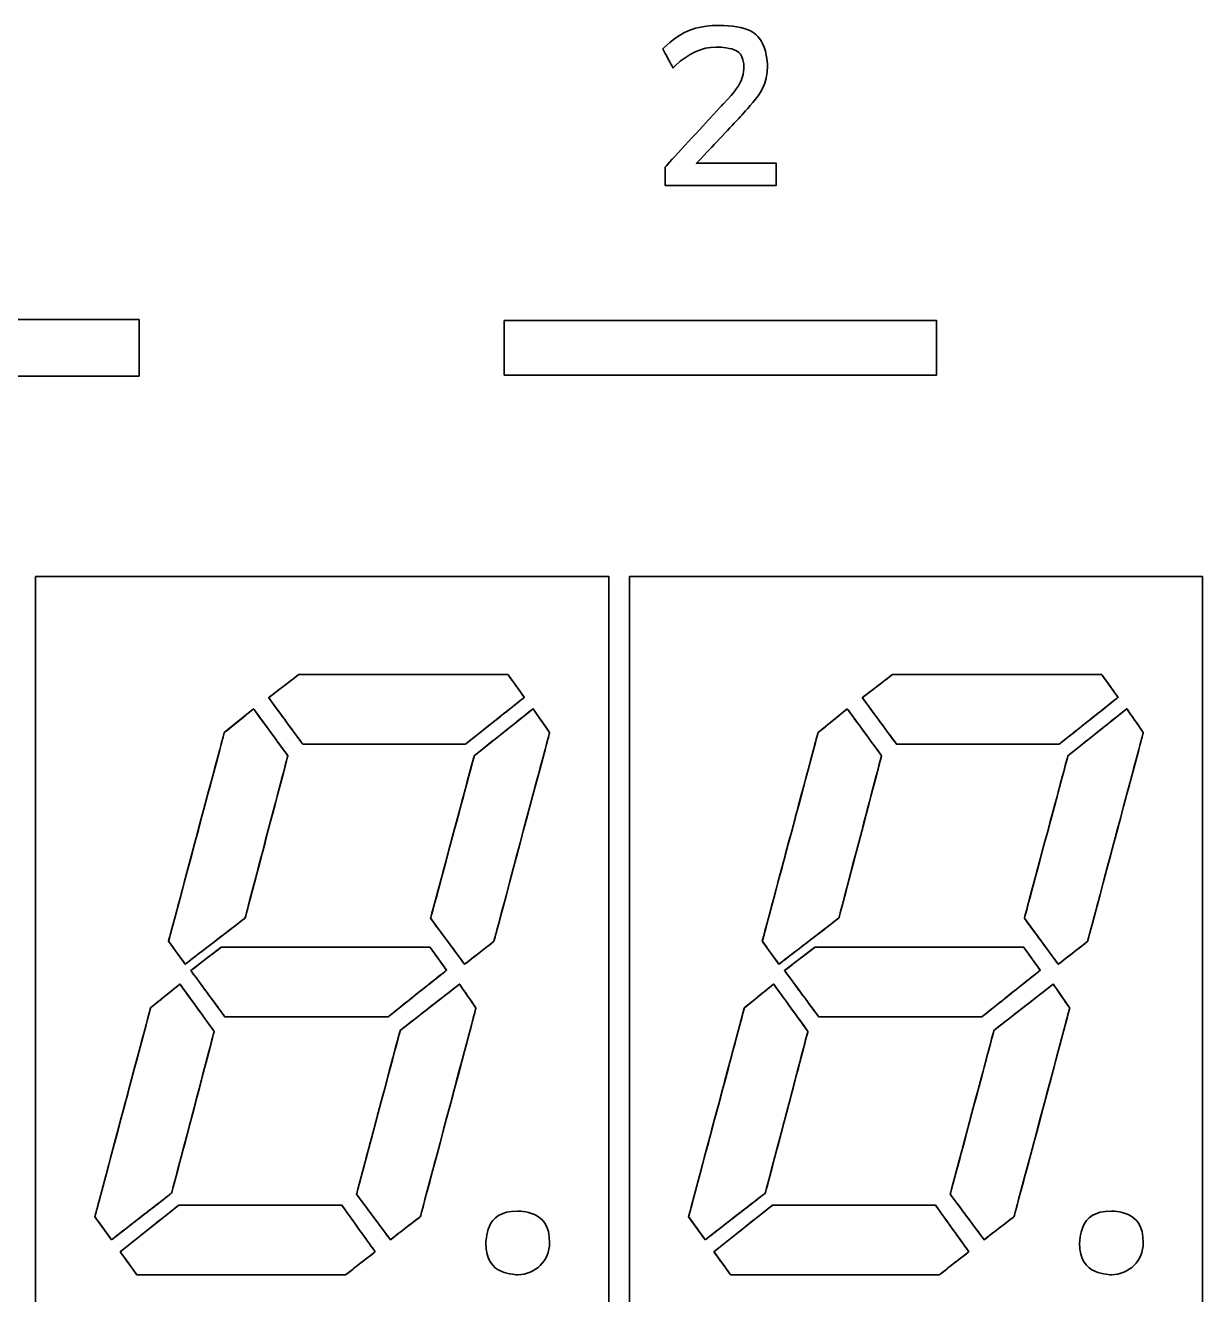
# Model space of a CAD drawing. Extents: x 6336 to 10269, y -393 to 3204.
# Drawn here: x 9100.55 to 9126.42, y 1971.56 to 1999.47 of the extents above; entities that cross this region are included whole.
import ezdxf

# ---------------------------------------------------------------- set-up
doc = ezdxf.new("R2010")
doc.units = 0
doc.header["$LTSCALE"] = 5
doc.layers.add('1', color=7, linetype='CONTINUOUS', true_color=0xffffff)

msp = doc.modelspace()

# ---------------------------------------------------------------- linework, layer by layer
at = {"layer": '1', "color": 7, "linetype": 'Continuous', "lineweight": 35}
for points, knots in [([(9114.839, 1998.586), (9115.1, 1998.839), (9115.43, 1998.99), (9115.721, 1998.99), (9115.721, 1998.99), (9116.113, 1998.99), (9116.339, 1998.819), (9116.339, 1998.522), (9116.339, 1998.522), (9116.339, 1998.323), (9116.162, 1998.017), (9115.888, 1997.744), (9115.888, 1997.744), (9115.888, 1997.744), (9114.607, 1996.35), (9114.607, 1996.35), (9114.607, 1996.35), (9114.607, 1996.35), (9114.607, 1995.949), (9114.607, 1995.949), (9114.607, 1995.949), (9114.607, 1995.949), (9117.051, 1995.949), (9117.051, 1995.949), (9117.051, 1995.949), (9117.051, 1995.949), (9117.051, 1996.435), (9117.051, 1996.435), (9117.051, 1996.435), (9117.051, 1996.435), (9115.297, 1996.435), (9115.297, 1996.435), (9115.297, 1996.435), (9115.297, 1996.435), (9116.242, 1997.437), (9116.242, 1997.437), (9116.242, 1997.437), (9116.522, 1997.736), (9116.857, 1998.176), (9116.857, 1998.576), (9116.857, 1998.576), (9116.857, 1999.117), (9116.43, 1999.466), (9115.768, 1999.466), (9115.768, 1999.466), (9115.361, 1999.466), (9114.931, 1999.29), (9114.588, 1998.982), (9114.588, 1998.982), (9114.588, 1998.982), (9114.554, 1998.951), (9114.554, 1998.951), (9114.554, 1998.951), (9114.554, 1998.951), (9114.782, 1998.533), (9114.782, 1998.533), (9114.782, 1998.533), (9114.782, 1998.533), (9114.839, 1998.586), (9114.839, 1998.586)], [0, 0, 0, 0, 0.0625, 0.0625, 0.0625, 0.09375, 0.125, 0.125, 0.125, 0.15625, 0.1875, 0.1875, 0.1875, 0.21875, 0.25, 0.25, 0.25, 0.28125, 0.3125, 0.3125, 0.3125, 0.34375, 0.375, 0.375, 0.375, 0.40625, 0.4375, 0.4375, 0.4375, 0.46875, 0.5, 0.5, 0.5, 0.53125, 0.5625, 0.5625, 0.5625, 0.59375, 0.625, 0.625, 0.625, 0.65625, 0.6875, 0.6875, 0.6875, 0.71875, 0.75, 0.75, 0.75, 0.78125, 0.8125, 0.8125, 0.8125, 0.84375, 0.875, 0.875, 0.875, 0.9375, 1, 1, 1, 1]), ([(9093.545, 1991.755), (9093.545, 1991.755), (9103.045, 1991.755), (9103.045, 1991.755), (9103.045, 1991.755), (9103.045, 1991.755), (9103.045, 1992.999), (9103.045, 1992.999), (9103.045, 1992.999), (9103.045, 1992.999), (9093.545, 1992.999), (9093.545, 1992.999), (9093.545, 1992.999), (9093.545, 1992.999), (9093.545, 1991.755), (9093.545, 1991.755)], [0, 0, 0, 0, 0.2, 0.2, 0.2, 0.3, 0.4, 0.4, 0.4, 0.5, 0.6, 0.6, 0.6, 0.8, 1, 1, 1, 1]), ([(9093.545, 1991.755), (9093.545, 1991.755), (9103.045, 1991.755), (9103.045, 1991.755), (9103.045, 1991.755), (9103.045, 1991.755), (9103.045, 1992.999), (9103.045, 1992.999), (9103.045, 1992.999), (9103.045, 1992.999), (9093.545, 1992.999), (9093.545, 1992.999), (9093.545, 1992.999), (9093.545, 1992.999), (9093.545, 1991.755), (9093.545, 1991.755)], [0, 0, 0, 0, 0.2, 0.2, 0.2, 0.3, 0.4, 0.4, 0.4, 0.5, 0.6, 0.6, 0.6, 0.8, 1, 1, 1, 1]), ([(9111.072, 1991.777), (9111.072, 1991.777), (9120.573, 1991.777), (9120.573, 1991.777), (9120.573, 1991.777), (9120.573, 1991.777), (9120.573, 1992.977), (9120.573, 1992.977), (9120.573, 1992.977), (9120.573, 1992.977), (9111.072, 1992.977), (9111.072, 1992.977), (9111.072, 1992.977), (9111.072, 1992.977), (9111.072, 1991.777), (9111.072, 1991.777)], [0, 0, 0, 0, 0.2, 0.2, 0.2, 0.3, 0.4, 0.4, 0.4, 0.5, 0.6, 0.6, 0.6, 0.8, 1, 1, 1, 1]), ([(9111.072, 1991.777), (9111.072, 1991.777), (9120.573, 1991.777), (9120.573, 1991.777), (9120.573, 1991.777), (9120.573, 1991.777), (9120.573, 1992.977), (9120.573, 1992.977), (9120.573, 1992.977), (9120.573, 1992.977), (9111.072, 1992.977), (9111.072, 1992.977), (9111.072, 1992.977), (9111.072, 1992.977), (9111.072, 1991.777), (9111.072, 1991.777)], [0, 0, 0, 0, 0.2, 0.2, 0.2, 0.3, 0.4, 0.4, 0.4, 0.5, 0.6, 0.6, 0.6, 0.8, 1, 1, 1, 1]), ([(9113.371, 1969.847), (9113.371, 1969.847), (9100.771, 1969.847), (9100.771, 1969.847), (9100.771, 1969.847), (9100.771, 1969.847), (9100.771, 1987.346), (9100.771, 1987.346), (9100.771, 1987.346), (9100.771, 1987.346), (9113.371, 1987.346), (9113.371, 1987.346), (9113.371, 1987.346), (9113.371, 1987.346), (9113.371, 1969.847), (9113.371, 1969.847)], [0, 0, 0, 0, 0.2, 0.2, 0.2, 0.3, 0.4, 0.4, 0.4, 0.5, 0.6, 0.6, 0.6, 0.8, 1, 1, 1, 1]), ([(9113.371, 1969.847), (9113.371, 1969.847), (9100.771, 1969.847), (9100.771, 1969.847), (9100.771, 1969.847), (9100.771, 1969.847), (9100.771, 1987.346), (9100.771, 1987.346), (9100.771, 1987.346), (9100.771, 1987.346), (9113.371, 1987.346), (9113.371, 1987.346), (9113.371, 1987.346), (9113.371, 1987.346), (9113.371, 1969.847), (9113.371, 1969.847)], [0, 0, 0, 0, 0.2, 0.2, 0.2, 0.3, 0.4, 0.4, 0.4, 0.5, 0.6, 0.6, 0.6, 0.8, 1, 1, 1, 1]), ([(9126.421, 1969.847), (9126.421, 1969.847), (9113.821, 1969.847), (9113.821, 1969.847), (9113.821, 1969.847), (9113.821, 1969.847), (9113.821, 1987.346), (9113.821, 1987.346), (9113.821, 1987.346), (9113.821, 1987.346), (9126.421, 1987.346), (9126.421, 1987.346), (9126.421, 1987.346), (9126.421, 1987.346), (9126.421, 1969.847), (9126.421, 1969.847)], [0, 0, 0, 0, 0.2, 0.2, 0.2, 0.3, 0.4, 0.4, 0.4, 0.5, 0.6, 0.6, 0.6, 0.8, 1, 1, 1, 1]), ([(9126.421, 1969.847), (9126.421, 1969.847), (9113.821, 1969.847), (9113.821, 1969.847), (9113.821, 1969.847), (9113.821, 1969.847), (9113.821, 1987.346), (9113.821, 1987.346), (9113.821, 1987.346), (9113.821, 1987.346), (9126.421, 1987.346), (9126.421, 1987.346), (9126.421, 1987.346), (9126.421, 1987.346), (9126.421, 1969.847), (9126.421, 1969.847)], [0, 0, 0, 0, 0.2, 0.2, 0.2, 0.3, 0.4, 0.4, 0.4, 0.5, 0.6, 0.6, 0.6, 0.8, 1, 1, 1, 1]), ([(9106.557, 1985.196), (9106.557, 1985.196), (9105.892, 1984.684), (9105.892, 1984.684), (9105.892, 1984.684), (9105.892, 1984.684), (9106.641, 1983.664), (9106.641, 1983.664), (9106.641, 1983.664), (9106.641, 1983.664), (9110.222, 1983.664), (9110.222, 1983.664), (9110.222, 1983.664), (9110.222, 1983.664), (9111.513, 1984.692), (9111.513, 1984.692), (9111.513, 1984.692), (9111.513, 1984.692), (9111.151, 1985.196), (9111.151, 1985.196), (9111.151, 1985.196), (9111.151, 1985.196), (9106.557, 1985.196), (9106.557, 1985.196)], [0, 0, 0, 0, 0.142857, 0.142857, 0.142857, 0.214286, 0.285714, 0.285714, 0.285714, 0.357143, 0.428571, 0.428571, 0.428571, 0.5, 0.571429, 0.571429, 0.571429, 0.642857, 0.714286, 0.714286, 0.714286, 0.857143, 1, 1, 1, 1]), ([(9106.557, 1985.196), (9106.557, 1985.196), (9105.892, 1984.684), (9105.892, 1984.684), (9105.892, 1984.684), (9105.892, 1984.684), (9106.641, 1983.664), (9106.641, 1983.664), (9106.641, 1983.664), (9106.641, 1983.664), (9110.222, 1983.664), (9110.222, 1983.664), (9110.222, 1983.664), (9110.222, 1983.664), (9111.513, 1984.692), (9111.513, 1984.692), (9111.513, 1984.692), (9111.513, 1984.692), (9111.151, 1985.196), (9111.151, 1985.196), (9111.151, 1985.196), (9111.151, 1985.196), (9106.557, 1985.196), (9106.557, 1985.196)], [0, 0, 0, 0, 0.142857, 0.142857, 0.142857, 0.214286, 0.285714, 0.285714, 0.285714, 0.357143, 0.428571, 0.428571, 0.428571, 0.5, 0.571429, 0.571429, 0.571429, 0.642857, 0.714286, 0.714286, 0.714286, 0.857143, 1, 1, 1, 1]), ([(9110.222, 1983.664), (9110.222, 1983.664), (9106.641, 1983.664), (9106.641, 1983.664), (9106.641, 1983.664), (9106.641, 1983.664), (9105.892, 1984.684), (9105.892, 1984.684), (9105.892, 1984.684), (9105.892, 1984.684), (9106.557, 1985.196), (9106.557, 1985.196), (9106.557, 1985.196), (9106.557, 1985.196), (9111.151, 1985.196), (9111.151, 1985.196), (9111.151, 1985.196), (9111.151, 1985.196), (9111.513, 1984.692), (9111.513, 1984.692), (9111.513, 1984.692), (9111.513, 1984.692), (9110.222, 1983.664), (9110.222, 1983.664)], [0, 0, 0, 0, 0.142857, 0.142857, 0.142857, 0.214286, 0.285714, 0.285714, 0.285714, 0.357143, 0.428571, 0.428571, 0.428571, 0.5, 0.571429, 0.571429, 0.571429, 0.642857, 0.714286, 0.714286, 0.714286, 0.857143, 1, 1, 1, 1]), ([(9110.222, 1983.664), (9110.222, 1983.664), (9106.641, 1983.664), (9106.641, 1983.664), (9106.641, 1983.664), (9106.641, 1983.664), (9105.892, 1984.684), (9105.892, 1984.684), (9105.892, 1984.684), (9105.892, 1984.684), (9106.557, 1985.196), (9106.557, 1985.196), (9106.557, 1985.196), (9106.557, 1985.196), (9111.151, 1985.196), (9111.151, 1985.196), (9111.151, 1985.196), (9111.151, 1985.196), (9111.513, 1984.692), (9111.513, 1984.692), (9111.513, 1984.692), (9111.513, 1984.692), (9110.222, 1983.664), (9110.222, 1983.664)], [0, 0, 0, 0, 0.142857, 0.142857, 0.142857, 0.214286, 0.285714, 0.285714, 0.285714, 0.357143, 0.428571, 0.428571, 0.428571, 0.5, 0.571429, 0.571429, 0.571429, 0.642857, 0.714286, 0.714286, 0.714286, 0.857143, 1, 1, 1, 1]), ([(9119.607, 1985.196), (9119.607, 1985.196), (9118.942, 1984.684), (9118.942, 1984.684), (9118.942, 1984.684), (9118.942, 1984.684), (9119.692, 1983.664), (9119.692, 1983.664), (9119.692, 1983.664), (9119.692, 1983.664), (9123.272, 1983.664), (9123.272, 1983.664), (9123.272, 1983.664), (9123.272, 1983.664), (9124.563, 1984.692), (9124.563, 1984.692), (9124.563, 1984.692), (9124.563, 1984.692), (9124.201, 1985.196), (9124.201, 1985.196), (9124.201, 1985.196), (9124.201, 1985.196), (9119.607, 1985.196), (9119.607, 1985.196)], [0, 0, 0, 0, 0.142857, 0.142857, 0.142857, 0.214286, 0.285714, 0.285714, 0.285714, 0.357143, 0.428571, 0.428571, 0.428571, 0.5, 0.571429, 0.571429, 0.571429, 0.642857, 0.714286, 0.714286, 0.714286, 0.857143, 1, 1, 1, 1]), ([(9119.607, 1985.196), (9119.607, 1985.196), (9118.942, 1984.684), (9118.942, 1984.684), (9118.942, 1984.684), (9118.942, 1984.684), (9119.692, 1983.664), (9119.692, 1983.664), (9119.692, 1983.664), (9119.692, 1983.664), (9123.272, 1983.664), (9123.272, 1983.664), (9123.272, 1983.664), (9123.272, 1983.664), (9124.563, 1984.692), (9124.563, 1984.692), (9124.563, 1984.692), (9124.563, 1984.692), (9124.201, 1985.196), (9124.201, 1985.196), (9124.201, 1985.196), (9124.201, 1985.196), (9119.607, 1985.196), (9119.607, 1985.196)], [0, 0, 0, 0, 0.142857, 0.142857, 0.142857, 0.214286, 0.285714, 0.285714, 0.285714, 0.357143, 0.428571, 0.428571, 0.428571, 0.5, 0.571429, 0.571429, 0.571429, 0.642857, 0.714286, 0.714286, 0.714286, 0.857143, 1, 1, 1, 1]), ([(9123.272, 1983.664), (9123.272, 1983.664), (9119.692, 1983.664), (9119.692, 1983.664), (9119.692, 1983.664), (9119.692, 1983.664), (9118.942, 1984.684), (9118.942, 1984.684), (9118.942, 1984.684), (9118.942, 1984.684), (9119.607, 1985.196), (9119.607, 1985.196), (9119.607, 1985.196), (9119.607, 1985.196), (9124.201, 1985.196), (9124.201, 1985.196), (9124.201, 1985.196), (9124.201, 1985.196), (9124.563, 1984.692), (9124.563, 1984.692), (9124.563, 1984.692), (9124.563, 1984.692), (9123.272, 1983.664), (9123.272, 1983.664)], [0, 0, 0, 0, 0.142857, 0.142857, 0.142857, 0.214286, 0.285714, 0.285714, 0.285714, 0.357143, 0.428571, 0.428571, 0.428571, 0.5, 0.571429, 0.571429, 0.571429, 0.642857, 0.714286, 0.714286, 0.714286, 0.857143, 1, 1, 1, 1]), ([(9123.272, 1983.664), (9123.272, 1983.664), (9119.692, 1983.664), (9119.692, 1983.664), (9119.692, 1983.664), (9119.692, 1983.664), (9118.942, 1984.684), (9118.942, 1984.684), (9118.942, 1984.684), (9118.942, 1984.684), (9119.607, 1985.196), (9119.607, 1985.196), (9119.607, 1985.196), (9119.607, 1985.196), (9124.201, 1985.196), (9124.201, 1985.196), (9124.201, 1985.196), (9124.201, 1985.196), (9124.563, 1984.692), (9124.563, 1984.692), (9124.563, 1984.692), (9124.563, 1984.692), (9123.272, 1983.664), (9123.272, 1983.664)], [0, 0, 0, 0, 0.142857, 0.142857, 0.142857, 0.214286, 0.285714, 0.285714, 0.285714, 0.357143, 0.428571, 0.428571, 0.428571, 0.5, 0.571429, 0.571429, 0.571429, 0.642857, 0.714286, 0.714286, 0.714286, 0.857143, 1, 1, 1, 1]), ([(9105.562, 1984.439), (9105.562, 1984.439), (9104.918, 1983.916), (9104.918, 1983.916), (9104.918, 1983.916), (9104.918, 1983.916), (9103.693, 1979.33), (9103.693, 1979.33), (9103.693, 1979.33), (9103.693, 1979.33), (9104.059, 1978.825), (9104.059, 1978.825), (9104.059, 1978.825), (9104.059, 1978.825), (9105.376, 1979.839), (9105.376, 1979.839), (9105.376, 1979.839), (9105.376, 1979.839), (9106.315, 1983.408), (9106.315, 1983.408), (9106.315, 1983.408), (9106.315, 1983.408), (9105.562, 1984.439), (9105.562, 1984.439)], [0, 0, 0, 0, 0.142857, 0.142857, 0.142857, 0.214286, 0.285714, 0.285714, 0.285714, 0.357143, 0.428571, 0.428571, 0.428571, 0.5, 0.571429, 0.571429, 0.571429, 0.642857, 0.714286, 0.714286, 0.714286, 0.857143, 1, 1, 1, 1]), ([(9105.562, 1984.439), (9105.562, 1984.439), (9104.918, 1983.916), (9104.918, 1983.916), (9104.918, 1983.916), (9104.918, 1983.916), (9103.693, 1979.33), (9103.693, 1979.33), (9103.693, 1979.33), (9103.693, 1979.33), (9104.059, 1978.825), (9104.059, 1978.825), (9104.059, 1978.825), (9104.059, 1978.825), (9105.376, 1979.839), (9105.376, 1979.839), (9105.376, 1979.839), (9105.376, 1979.839), (9106.315, 1983.408), (9106.315, 1983.408), (9106.315, 1983.408), (9106.315, 1983.408), (9105.562, 1984.439), (9105.562, 1984.439)], [0, 0, 0, 0, 0.142857, 0.142857, 0.142857, 0.214286, 0.285714, 0.285714, 0.285714, 0.357143, 0.428571, 0.428571, 0.428571, 0.5, 0.571429, 0.571429, 0.571429, 0.642857, 0.714286, 0.714286, 0.714286, 0.857143, 1, 1, 1, 1]), ([(9104.059, 1978.825), (9104.059, 1978.825), (9103.693, 1979.33), (9103.693, 1979.33), (9103.693, 1979.33), (9103.693, 1979.33), (9104.918, 1983.916), (9104.918, 1983.916), (9104.918, 1983.916), (9104.918, 1983.916), (9105.562, 1984.439), (9105.562, 1984.439), (9105.562, 1984.439), (9105.562, 1984.439), (9106.315, 1983.408), (9106.315, 1983.408), (9106.315, 1983.408), (9106.315, 1983.408), (9105.376, 1979.839), (9105.376, 1979.839), (9105.376, 1979.839), (9105.376, 1979.839), (9104.059, 1978.825), (9104.059, 1978.825)], [0, 0, 0, 0, 0.142857, 0.142857, 0.142857, 0.214286, 0.285714, 0.285714, 0.285714, 0.357143, 0.428571, 0.428571, 0.428571, 0.5, 0.571429, 0.571429, 0.571429, 0.642857, 0.714286, 0.714286, 0.714286, 0.857143, 1, 1, 1, 1]), ([(9104.059, 1978.825), (9104.059, 1978.825), (9103.693, 1979.33), (9103.693, 1979.33), (9103.693, 1979.33), (9103.693, 1979.33), (9104.918, 1983.916), (9104.918, 1983.916), (9104.918, 1983.916), (9104.918, 1983.916), (9105.562, 1984.439), (9105.562, 1984.439), (9105.562, 1984.439), (9105.562, 1984.439), (9106.315, 1983.408), (9106.315, 1983.408), (9106.315, 1983.408), (9106.315, 1983.408), (9105.376, 1979.839), (9105.376, 1979.839), (9105.376, 1979.839), (9105.376, 1979.839), (9104.059, 1978.825), (9104.059, 1978.825)], [0, 0, 0, 0, 0.142857, 0.142857, 0.142857, 0.214286, 0.285714, 0.285714, 0.285714, 0.357143, 0.428571, 0.428571, 0.428571, 0.5, 0.571429, 0.571429, 0.571429, 0.642857, 0.714286, 0.714286, 0.714286, 0.857143, 1, 1, 1, 1]), ([(9111.706, 1984.441), (9111.706, 1984.441), (9110.412, 1983.409), (9110.412, 1983.409), (9110.412, 1983.409), (9110.412, 1983.409), (9109.453, 1979.833), (9109.453, 1979.833), (9109.453, 1979.833), (9109.453, 1979.833), (9110.2, 1978.823), (9110.2, 1978.823), (9110.2, 1978.823), (9110.2, 1978.823), (9110.843, 1979.324), (9110.843, 1979.324), (9110.843, 1979.324), (9110.843, 1979.324), (9112.068, 1983.917), (9112.068, 1983.917), (9112.068, 1983.917), (9112.068, 1983.917), (9111.706, 1984.441), (9111.706, 1984.441)], [0, 0, 0, 0, 0.142857, 0.142857, 0.142857, 0.214286, 0.285714, 0.285714, 0.285714, 0.357143, 0.428571, 0.428571, 0.428571, 0.5, 0.571429, 0.571429, 0.571429, 0.642857, 0.714286, 0.714286, 0.714286, 0.857143, 1, 1, 1, 1]), ([(9111.706, 1984.441), (9111.706, 1984.441), (9110.412, 1983.409), (9110.412, 1983.409), (9110.412, 1983.409), (9110.412, 1983.409), (9109.453, 1979.833), (9109.453, 1979.833), (9109.453, 1979.833), (9109.453, 1979.833), (9110.2, 1978.823), (9110.2, 1978.823), (9110.2, 1978.823), (9110.2, 1978.823), (9110.843, 1979.324), (9110.843, 1979.324), (9110.843, 1979.324), (9110.843, 1979.324), (9112.068, 1983.917), (9112.068, 1983.917), (9112.068, 1983.917), (9112.068, 1983.917), (9111.706, 1984.441), (9111.706, 1984.441)], [0, 0, 0, 0, 0.142857, 0.142857, 0.142857, 0.214286, 0.285714, 0.285714, 0.285714, 0.357143, 0.428571, 0.428571, 0.428571, 0.5, 0.571429, 0.571429, 0.571429, 0.642857, 0.714286, 0.714286, 0.714286, 0.857143, 1, 1, 1, 1]), ([(9110.2, 1978.823), (9110.2, 1978.823), (9109.453, 1979.833), (9109.453, 1979.833), (9109.453, 1979.833), (9109.453, 1979.833), (9110.412, 1983.409), (9110.412, 1983.409), (9110.412, 1983.409), (9110.412, 1983.409), (9111.706, 1984.441), (9111.706, 1984.441), (9111.706, 1984.441), (9111.706, 1984.441), (9112.068, 1983.917), (9112.068, 1983.917), (9112.068, 1983.917), (9112.068, 1983.917), (9110.843, 1979.324), (9110.843, 1979.324), (9110.843, 1979.324), (9110.843, 1979.324), (9110.2, 1978.823), (9110.2, 1978.823)], [0, 0, 0, 0, 0.142857, 0.142857, 0.142857, 0.214286, 0.285714, 0.285714, 0.285714, 0.357143, 0.428571, 0.428571, 0.428571, 0.5, 0.571429, 0.571429, 0.571429, 0.642857, 0.714286, 0.714286, 0.714286, 0.857143, 1, 1, 1, 1]), ([(9110.2, 1978.823), (9110.2, 1978.823), (9109.453, 1979.833), (9109.453, 1979.833), (9109.453, 1979.833), (9109.453, 1979.833), (9110.412, 1983.409), (9110.412, 1983.409), (9110.412, 1983.409), (9110.412, 1983.409), (9111.706, 1984.441), (9111.706, 1984.441), (9111.706, 1984.441), (9111.706, 1984.441), (9112.068, 1983.917), (9112.068, 1983.917), (9112.068, 1983.917), (9112.068, 1983.917), (9110.843, 1979.324), (9110.843, 1979.324), (9110.843, 1979.324), (9110.843, 1979.324), (9110.2, 1978.823), (9110.2, 1978.823)], [0, 0, 0, 0, 0.142857, 0.142857, 0.142857, 0.214286, 0.285714, 0.285714, 0.285714, 0.357143, 0.428571, 0.428571, 0.428571, 0.5, 0.571429, 0.571429, 0.571429, 0.642857, 0.714286, 0.714286, 0.714286, 0.857143, 1, 1, 1, 1]), ([(9118.612, 1984.439), (9118.612, 1984.439), (9117.968, 1983.916), (9117.968, 1983.916), (9117.968, 1983.916), (9117.968, 1983.916), (9116.743, 1979.33), (9116.743, 1979.33), (9116.743, 1979.33), (9116.743, 1979.33), (9117.109, 1978.825), (9117.109, 1978.825), (9117.109, 1978.825), (9117.109, 1978.825), (9118.426, 1979.839), (9118.426, 1979.839), (9118.426, 1979.839), (9118.426, 1979.839), (9119.365, 1983.408), (9119.365, 1983.408), (9119.365, 1983.408), (9119.365, 1983.408), (9118.612, 1984.439), (9118.612, 1984.439)], [0, 0, 0, 0, 0.142857, 0.142857, 0.142857, 0.214286, 0.285714, 0.285714, 0.285714, 0.357143, 0.428571, 0.428571, 0.428571, 0.5, 0.571429, 0.571429, 0.571429, 0.642857, 0.714286, 0.714286, 0.714286, 0.857143, 1, 1, 1, 1]), ([(9118.612, 1984.439), (9118.612, 1984.439), (9117.968, 1983.916), (9117.968, 1983.916), (9117.968, 1983.916), (9117.968, 1983.916), (9116.743, 1979.33), (9116.743, 1979.33), (9116.743, 1979.33), (9116.743, 1979.33), (9117.109, 1978.825), (9117.109, 1978.825), (9117.109, 1978.825), (9117.109, 1978.825), (9118.426, 1979.839), (9118.426, 1979.839), (9118.426, 1979.839), (9118.426, 1979.839), (9119.365, 1983.408), (9119.365, 1983.408), (9119.365, 1983.408), (9119.365, 1983.408), (9118.612, 1984.439), (9118.612, 1984.439)], [0, 0, 0, 0, 0.142857, 0.142857, 0.142857, 0.214286, 0.285714, 0.285714, 0.285714, 0.357143, 0.428571, 0.428571, 0.428571, 0.5, 0.571429, 0.571429, 0.571429, 0.642857, 0.714286, 0.714286, 0.714286, 0.857143, 1, 1, 1, 1]), ([(9117.109, 1978.825), (9117.109, 1978.825), (9116.743, 1979.33), (9116.743, 1979.33), (9116.743, 1979.33), (9116.743, 1979.33), (9117.968, 1983.916), (9117.968, 1983.916), (9117.968, 1983.916), (9117.968, 1983.916), (9118.612, 1984.439), (9118.612, 1984.439), (9118.612, 1984.439), (9118.612, 1984.439), (9119.365, 1983.408), (9119.365, 1983.408), (9119.365, 1983.408), (9119.365, 1983.408), (9118.426, 1979.839), (9118.426, 1979.839), (9118.426, 1979.839), (9118.426, 1979.839), (9117.109, 1978.825), (9117.109, 1978.825)], [0, 0, 0, 0, 0.142857, 0.142857, 0.142857, 0.214286, 0.285714, 0.285714, 0.285714, 0.357143, 0.428571, 0.428571, 0.428571, 0.5, 0.571429, 0.571429, 0.571429, 0.642857, 0.714286, 0.714286, 0.714286, 0.857143, 1, 1, 1, 1]), ([(9117.109, 1978.825), (9117.109, 1978.825), (9116.743, 1979.33), (9116.743, 1979.33), (9116.743, 1979.33), (9116.743, 1979.33), (9117.968, 1983.916), (9117.968, 1983.916), (9117.968, 1983.916), (9117.968, 1983.916), (9118.612, 1984.439), (9118.612, 1984.439), (9118.612, 1984.439), (9118.612, 1984.439), (9119.365, 1983.408), (9119.365, 1983.408), (9119.365, 1983.408), (9119.365, 1983.408), (9118.426, 1979.839), (9118.426, 1979.839), (9118.426, 1979.839), (9118.426, 1979.839), (9117.109, 1978.825), (9117.109, 1978.825)], [0, 0, 0, 0, 0.142857, 0.142857, 0.142857, 0.214286, 0.285714, 0.285714, 0.285714, 0.357143, 0.428571, 0.428571, 0.428571, 0.5, 0.571429, 0.571429, 0.571429, 0.642857, 0.714286, 0.714286, 0.714286, 0.857143, 1, 1, 1, 1]), ([(9124.756, 1984.441), (9124.756, 1984.441), (9123.462, 1983.409), (9123.462, 1983.409), (9123.462, 1983.409), (9123.462, 1983.409), (9122.503, 1979.833), (9122.503, 1979.833), (9122.503, 1979.833), (9122.503, 1979.833), (9123.249, 1978.823), (9123.249, 1978.823), (9123.249, 1978.823), (9123.249, 1978.823), (9123.893, 1979.324), (9123.893, 1979.324), (9123.893, 1979.324), (9123.893, 1979.324), (9125.118, 1983.917), (9125.118, 1983.917), (9125.118, 1983.917), (9125.118, 1983.917), (9124.756, 1984.441), (9124.756, 1984.441)], [0, 0, 0, 0, 0.142857, 0.142857, 0.142857, 0.214286, 0.285714, 0.285714, 0.285714, 0.357143, 0.428571, 0.428571, 0.428571, 0.5, 0.571429, 0.571429, 0.571429, 0.642857, 0.714286, 0.714286, 0.714286, 0.857143, 1, 1, 1, 1]), ([(9124.756, 1984.441), (9124.756, 1984.441), (9123.462, 1983.409), (9123.462, 1983.409), (9123.462, 1983.409), (9123.462, 1983.409), (9122.503, 1979.833), (9122.503, 1979.833), (9122.503, 1979.833), (9122.503, 1979.833), (9123.249, 1978.823), (9123.249, 1978.823), (9123.249, 1978.823), (9123.249, 1978.823), (9123.893, 1979.324), (9123.893, 1979.324), (9123.893, 1979.324), (9123.893, 1979.324), (9125.118, 1983.917), (9125.118, 1983.917), (9125.118, 1983.917), (9125.118, 1983.917), (9124.756, 1984.441), (9124.756, 1984.441)], [0, 0, 0, 0, 0.142857, 0.142857, 0.142857, 0.214286, 0.285714, 0.285714, 0.285714, 0.357143, 0.428571, 0.428571, 0.428571, 0.5, 0.571429, 0.571429, 0.571429, 0.642857, 0.714286, 0.714286, 0.714286, 0.857143, 1, 1, 1, 1]), ([(9123.249, 1978.823), (9123.249, 1978.823), (9122.503, 1979.833), (9122.503, 1979.833), (9122.503, 1979.833), (9122.503, 1979.833), (9123.462, 1983.409), (9123.462, 1983.409), (9123.462, 1983.409), (9123.462, 1983.409), (9124.756, 1984.441), (9124.756, 1984.441), (9124.756, 1984.441), (9124.756, 1984.441), (9125.118, 1983.917), (9125.118, 1983.917), (9125.118, 1983.917), (9125.118, 1983.917), (9123.893, 1979.324), (9123.893, 1979.324), (9123.893, 1979.324), (9123.893, 1979.324), (9123.249, 1978.823), (9123.249, 1978.823)], [0, 0, 0, 0, 0.142857, 0.142857, 0.142857, 0.214286, 0.285714, 0.285714, 0.285714, 0.357143, 0.428571, 0.428571, 0.428571, 0.5, 0.571429, 0.571429, 0.571429, 0.642857, 0.714286, 0.714286, 0.714286, 0.857143, 1, 1, 1, 1]), ([(9123.249, 1978.823), (9123.249, 1978.823), (9122.503, 1979.833), (9122.503, 1979.833), (9122.503, 1979.833), (9122.503, 1979.833), (9123.462, 1983.409), (9123.462, 1983.409), (9123.462, 1983.409), (9123.462, 1983.409), (9124.756, 1984.441), (9124.756, 1984.441), (9124.756, 1984.441), (9124.756, 1984.441), (9125.118, 1983.917), (9125.118, 1983.917), (9125.118, 1983.917), (9125.118, 1983.917), (9123.893, 1979.324), (9123.893, 1979.324), (9123.893, 1979.324), (9123.893, 1979.324), (9123.249, 1978.823), (9123.249, 1978.823)], [0, 0, 0, 0, 0.142857, 0.142857, 0.142857, 0.214286, 0.285714, 0.285714, 0.285714, 0.357143, 0.428571, 0.428571, 0.428571, 0.5, 0.571429, 0.571429, 0.571429, 0.642857, 0.714286, 0.714286, 0.714286, 0.857143, 1, 1, 1, 1]), ([(9104.851, 1979.197), (9104.851, 1979.197), (9104.182, 1978.685), (9104.182, 1978.685), (9104.182, 1978.685), (9104.182, 1978.685), (9104.935, 1977.664), (9104.935, 1977.664), (9104.935, 1977.664), (9104.935, 1977.664), (9108.516, 1977.664), (9108.516, 1977.664), (9108.516, 1977.664), (9108.516, 1977.664), (9109.803, 1978.692), (9109.803, 1978.692), (9109.803, 1978.692), (9109.803, 1978.692), (9109.441, 1979.197), (9109.441, 1979.197), (9109.441, 1979.197), (9109.441, 1979.197), (9104.851, 1979.197), (9104.851, 1979.197)], [0, 0, 0, 0, 0.142857, 0.142857, 0.142857, 0.214286, 0.285714, 0.285714, 0.285714, 0.357143, 0.428571, 0.428571, 0.428571, 0.5, 0.571429, 0.571429, 0.571429, 0.642857, 0.714286, 0.714286, 0.714286, 0.857143, 1, 1, 1, 1]), ([(9104.851, 1979.197), (9104.851, 1979.197), (9104.182, 1978.685), (9104.182, 1978.685), (9104.182, 1978.685), (9104.182, 1978.685), (9104.935, 1977.664), (9104.935, 1977.664), (9104.935, 1977.664), (9104.935, 1977.664), (9108.516, 1977.664), (9108.516, 1977.664), (9108.516, 1977.664), (9108.516, 1977.664), (9109.803, 1978.692), (9109.803, 1978.692), (9109.803, 1978.692), (9109.803, 1978.692), (9109.441, 1979.197), (9109.441, 1979.197), (9109.441, 1979.197), (9109.441, 1979.197), (9104.851, 1979.197), (9104.851, 1979.197)], [0, 0, 0, 0, 0.142857, 0.142857, 0.142857, 0.214286, 0.285714, 0.285714, 0.285714, 0.357143, 0.428571, 0.428571, 0.428571, 0.5, 0.571429, 0.571429, 0.571429, 0.642857, 0.714286, 0.714286, 0.714286, 0.857143, 1, 1, 1, 1]), ([(9108.516, 1977.664), (9108.516, 1977.664), (9104.935, 1977.664), (9104.935, 1977.664), (9104.935, 1977.664), (9104.935, 1977.664), (9104.182, 1978.685), (9104.182, 1978.685), (9104.182, 1978.685), (9104.182, 1978.685), (9104.851, 1979.197), (9104.851, 1979.197), (9104.851, 1979.197), (9104.851, 1979.197), (9109.441, 1979.197), (9109.441, 1979.197), (9109.441, 1979.197), (9109.441, 1979.197), (9109.803, 1978.692), (9109.803, 1978.692), (9109.803, 1978.692), (9109.803, 1978.692), (9108.516, 1977.664), (9108.516, 1977.664)], [0, 0, 0, 0, 0.142857, 0.142857, 0.142857, 0.214286, 0.285714, 0.285714, 0.285714, 0.357143, 0.428571, 0.428571, 0.428571, 0.5, 0.571429, 0.571429, 0.571429, 0.642857, 0.714286, 0.714286, 0.714286, 0.857143, 1, 1, 1, 1]), ([(9108.516, 1977.664), (9108.516, 1977.664), (9104.935, 1977.664), (9104.935, 1977.664), (9104.935, 1977.664), (9104.935, 1977.664), (9104.182, 1978.685), (9104.182, 1978.685), (9104.182, 1978.685), (9104.182, 1978.685), (9104.851, 1979.197), (9104.851, 1979.197), (9104.851, 1979.197), (9104.851, 1979.197), (9109.441, 1979.197), (9109.441, 1979.197), (9109.441, 1979.197), (9109.441, 1979.197), (9109.803, 1978.692), (9109.803, 1978.692), (9109.803, 1978.692), (9109.803, 1978.692), (9108.516, 1977.664), (9108.516, 1977.664)], [0, 0, 0, 0, 0.142857, 0.142857, 0.142857, 0.214286, 0.285714, 0.285714, 0.285714, 0.357143, 0.428571, 0.428571, 0.428571, 0.5, 0.571429, 0.571429, 0.571429, 0.642857, 0.714286, 0.714286, 0.714286, 0.857143, 1, 1, 1, 1]), ([(9117.901, 1979.197), (9117.901, 1979.197), (9117.232, 1978.685), (9117.232, 1978.685), (9117.232, 1978.685), (9117.232, 1978.685), (9117.986, 1977.664), (9117.986, 1977.664), (9117.986, 1977.664), (9117.986, 1977.664), (9121.566, 1977.664), (9121.566, 1977.664), (9121.566, 1977.664), (9121.566, 1977.664), (9122.853, 1978.692), (9122.853, 1978.692), (9122.853, 1978.692), (9122.853, 1978.692), (9122.491, 1979.197), (9122.491, 1979.197), (9122.491, 1979.197), (9122.491, 1979.197), (9117.901, 1979.197), (9117.901, 1979.197)], [0, 0, 0, 0, 0.142857, 0.142857, 0.142857, 0.214286, 0.285714, 0.285714, 0.285714, 0.357143, 0.428571, 0.428571, 0.428571, 0.5, 0.571429, 0.571429, 0.571429, 0.642857, 0.714286, 0.714286, 0.714286, 0.857143, 1, 1, 1, 1]), ([(9117.901, 1979.197), (9117.901, 1979.197), (9117.232, 1978.685), (9117.232, 1978.685), (9117.232, 1978.685), (9117.232, 1978.685), (9117.986, 1977.664), (9117.986, 1977.664), (9117.986, 1977.664), (9117.986, 1977.664), (9121.566, 1977.664), (9121.566, 1977.664), (9121.566, 1977.664), (9121.566, 1977.664), (9122.853, 1978.692), (9122.853, 1978.692), (9122.853, 1978.692), (9122.853, 1978.692), (9122.491, 1979.197), (9122.491, 1979.197), (9122.491, 1979.197), (9122.491, 1979.197), (9117.901, 1979.197), (9117.901, 1979.197)], [0, 0, 0, 0, 0.142857, 0.142857, 0.142857, 0.214286, 0.285714, 0.285714, 0.285714, 0.357143, 0.428571, 0.428571, 0.428571, 0.5, 0.571429, 0.571429, 0.571429, 0.642857, 0.714286, 0.714286, 0.714286, 0.857143, 1, 1, 1, 1]), ([(9121.566, 1977.664), (9121.566, 1977.664), (9117.986, 1977.664), (9117.986, 1977.664), (9117.986, 1977.664), (9117.986, 1977.664), (9117.232, 1978.685), (9117.232, 1978.685), (9117.232, 1978.685), (9117.232, 1978.685), (9117.901, 1979.197), (9117.901, 1979.197), (9117.901, 1979.197), (9117.901, 1979.197), (9122.491, 1979.197), (9122.491, 1979.197), (9122.491, 1979.197), (9122.491, 1979.197), (9122.853, 1978.692), (9122.853, 1978.692), (9122.853, 1978.692), (9122.853, 1978.692), (9121.566, 1977.664), (9121.566, 1977.664)], [0, 0, 0, 0, 0.142857, 0.142857, 0.142857, 0.214286, 0.285714, 0.285714, 0.285714, 0.357143, 0.428571, 0.428571, 0.428571, 0.5, 0.571429, 0.571429, 0.571429, 0.642857, 0.714286, 0.714286, 0.714286, 0.857143, 1, 1, 1, 1]), ([(9121.566, 1977.664), (9121.566, 1977.664), (9117.986, 1977.664), (9117.986, 1977.664), (9117.986, 1977.664), (9117.986, 1977.664), (9117.232, 1978.685), (9117.232, 1978.685), (9117.232, 1978.685), (9117.232, 1978.685), (9117.901, 1979.197), (9117.901, 1979.197), (9117.901, 1979.197), (9117.901, 1979.197), (9122.491, 1979.197), (9122.491, 1979.197), (9122.491, 1979.197), (9122.491, 1979.197), (9122.853, 1978.692), (9122.853, 1978.692), (9122.853, 1978.692), (9122.853, 1978.692), (9121.566, 1977.664), (9121.566, 1977.664)], [0, 0, 0, 0, 0.142857, 0.142857, 0.142857, 0.214286, 0.285714, 0.285714, 0.285714, 0.357143, 0.428571, 0.428571, 0.428571, 0.5, 0.571429, 0.571429, 0.571429, 0.642857, 0.714286, 0.714286, 0.714286, 0.857143, 1, 1, 1, 1]), ([(9103.943, 1978.386), (9103.943, 1978.386), (9103.299, 1977.867), (9103.299, 1977.867), (9103.299, 1977.867), (9103.299, 1977.867), (9102.074, 1973.273), (9102.074, 1973.273), (9102.074, 1973.273), (9102.074, 1973.273), (9102.44, 1972.765), (9102.44, 1972.765), (9102.44, 1972.765), (9102.44, 1972.765), (9103.734, 1973.771), (9103.734, 1973.771), (9103.734, 1973.771), (9103.734, 1973.771), (9103.76, 1973.789), (9103.76, 1973.789), (9103.76, 1973.789), (9103.76, 1973.789), (9104.696, 1977.347), (9104.696, 1977.347), (9104.696, 1977.347), (9104.696, 1977.347), (9103.943, 1978.386), (9103.943, 1978.386)], [0, 0, 0, 0, 0.125, 0.125, 0.125, 0.1875, 0.25, 0.25, 0.25, 0.3125, 0.375, 0.375, 0.375, 0.4375, 0.5, 0.5, 0.5, 0.5625, 0.625, 0.625, 0.625, 0.6875, 0.75, 0.75, 0.75, 0.875, 1, 1, 1, 1]), ([(9103.943, 1978.386), (9103.943, 1978.386), (9103.299, 1977.867), (9103.299, 1977.867), (9103.299, 1977.867), (9103.299, 1977.867), (9102.074, 1973.273), (9102.074, 1973.273), (9102.074, 1973.273), (9102.074, 1973.273), (9102.44, 1972.765), (9102.44, 1972.765), (9102.44, 1972.765), (9102.44, 1972.765), (9103.734, 1973.771), (9103.734, 1973.771), (9103.734, 1973.771), (9103.734, 1973.771), (9103.76, 1973.789), (9103.76, 1973.789), (9103.76, 1973.789), (9103.76, 1973.789), (9104.696, 1977.347), (9104.696, 1977.347), (9104.696, 1977.347), (9104.696, 1977.347), (9103.943, 1978.386), (9103.943, 1978.386)], [0, 0, 0, 0, 0.125, 0.125, 0.125, 0.1875, 0.25, 0.25, 0.25, 0.3125, 0.375, 0.375, 0.375, 0.4375, 0.5, 0.5, 0.5, 0.5625, 0.625, 0.625, 0.625, 0.6875, 0.75, 0.75, 0.75, 0.875, 1, 1, 1, 1]), ([(9102.44, 1972.765), (9102.44, 1972.765), (9102.074, 1973.273), (9102.074, 1973.273), (9102.074, 1973.273), (9102.074, 1973.273), (9103.299, 1977.867), (9103.299, 1977.867), (9103.299, 1977.867), (9103.299, 1977.867), (9103.943, 1978.386), (9103.943, 1978.386), (9103.943, 1978.386), (9103.943, 1978.386), (9104.696, 1977.347), (9104.696, 1977.347), (9104.696, 1977.347), (9104.696, 1977.347), (9103.76, 1973.789), (9103.76, 1973.789), (9103.76, 1973.789), (9103.76, 1973.789), (9103.734, 1973.771), (9103.734, 1973.771), (9103.734, 1973.771), (9103.734, 1973.771), (9102.44, 1972.765), (9102.44, 1972.765)], [0, 0, 0, 0, 0.125, 0.125, 0.125, 0.1875, 0.25, 0.25, 0.25, 0.3125, 0.375, 0.375, 0.375, 0.4375, 0.5, 0.5, 0.5, 0.5625, 0.625, 0.625, 0.625, 0.6875, 0.75, 0.75, 0.75, 0.875, 1, 1, 1, 1]), ([(9102.44, 1972.765), (9102.44, 1972.765), (9102.074, 1973.273), (9102.074, 1973.273), (9102.074, 1973.273), (9102.074, 1973.273), (9103.299, 1977.867), (9103.299, 1977.867), (9103.299, 1977.867), (9103.299, 1977.867), (9103.943, 1978.386), (9103.943, 1978.386), (9103.943, 1978.386), (9103.943, 1978.386), (9104.696, 1977.347), (9104.696, 1977.347), (9104.696, 1977.347), (9104.696, 1977.347), (9103.76, 1973.789), (9103.76, 1973.789), (9103.76, 1973.789), (9103.76, 1973.789), (9103.734, 1973.771), (9103.734, 1973.771), (9103.734, 1973.771), (9103.734, 1973.771), (9102.44, 1972.765), (9102.44, 1972.765)], [0, 0, 0, 0, 0.125, 0.125, 0.125, 0.1875, 0.25, 0.25, 0.25, 0.3125, 0.375, 0.375, 0.375, 0.4375, 0.5, 0.5, 0.5, 0.5625, 0.625, 0.625, 0.625, 0.6875, 0.75, 0.75, 0.75, 0.875, 1, 1, 1, 1]), ([(9110.088, 1978.386), (9110.088, 1978.386), (9108.786, 1977.37), (9108.786, 1977.37), (9108.786, 1977.37), (9108.786, 1977.37), (9107.824, 1973.767), (9107.824, 1973.767), (9107.824, 1973.767), (9107.824, 1973.767), (9108.57, 1972.765), (9108.57, 1972.765), (9108.57, 1972.765), (9108.57, 1972.765), (9109.228, 1973.274), (9109.228, 1973.274), (9109.228, 1973.274), (9109.228, 1973.274), (9110.45, 1977.86), (9110.45, 1977.86), (9110.45, 1977.86), (9110.45, 1977.86), (9110.088, 1978.386), (9110.088, 1978.386)], [0, 0, 0, 0, 0.142857, 0.142857, 0.142857, 0.214286, 0.285714, 0.285714, 0.285714, 0.357143, 0.428571, 0.428571, 0.428571, 0.5, 0.571429, 0.571429, 0.571429, 0.642857, 0.714286, 0.714286, 0.714286, 0.857143, 1, 1, 1, 1]), ([(9110.088, 1978.386), (9110.088, 1978.386), (9108.786, 1977.37), (9108.786, 1977.37), (9108.786, 1977.37), (9108.786, 1977.37), (9107.824, 1973.767), (9107.824, 1973.767), (9107.824, 1973.767), (9107.824, 1973.767), (9108.57, 1972.765), (9108.57, 1972.765), (9108.57, 1972.765), (9108.57, 1972.765), (9109.228, 1973.274), (9109.228, 1973.274), (9109.228, 1973.274), (9109.228, 1973.274), (9110.45, 1977.86), (9110.45, 1977.86), (9110.45, 1977.86), (9110.45, 1977.86), (9110.088, 1978.386), (9110.088, 1978.386)], [0, 0, 0, 0, 0.142857, 0.142857, 0.142857, 0.214286, 0.285714, 0.285714, 0.285714, 0.357143, 0.428571, 0.428571, 0.428571, 0.5, 0.571429, 0.571429, 0.571429, 0.642857, 0.714286, 0.714286, 0.714286, 0.857143, 1, 1, 1, 1]), ([(9108.57, 1972.765), (9108.57, 1972.765), (9107.824, 1973.767), (9107.824, 1973.767), (9107.824, 1973.767), (9107.824, 1973.767), (9108.786, 1977.37), (9108.786, 1977.37), (9108.786, 1977.37), (9108.786, 1977.37), (9110.088, 1978.386), (9110.088, 1978.386), (9110.088, 1978.386), (9110.088, 1978.386), (9110.45, 1977.86), (9110.45, 1977.86), (9110.45, 1977.86), (9110.45, 1977.86), (9109.228, 1973.274), (9109.228, 1973.274), (9109.228, 1973.274), (9109.228, 1973.274), (9108.57, 1972.765), (9108.57, 1972.765)], [0, 0, 0, 0, 0.142857, 0.142857, 0.142857, 0.214286, 0.285714, 0.285714, 0.285714, 0.357143, 0.428571, 0.428571, 0.428571, 0.5, 0.571429, 0.571429, 0.571429, 0.642857, 0.714286, 0.714286, 0.714286, 0.857143, 1, 1, 1, 1]), ([(9108.57, 1972.765), (9108.57, 1972.765), (9107.824, 1973.767), (9107.824, 1973.767), (9107.824, 1973.767), (9107.824, 1973.767), (9108.786, 1977.37), (9108.786, 1977.37), (9108.786, 1977.37), (9108.786, 1977.37), (9110.088, 1978.386), (9110.088, 1978.386), (9110.088, 1978.386), (9110.088, 1978.386), (9110.45, 1977.86), (9110.45, 1977.86), (9110.45, 1977.86), (9110.45, 1977.86), (9109.228, 1973.274), (9109.228, 1973.274), (9109.228, 1973.274), (9109.228, 1973.274), (9108.57, 1972.765), (9108.57, 1972.765)], [0, 0, 0, 0, 0.142857, 0.142857, 0.142857, 0.214286, 0.285714, 0.285714, 0.285714, 0.357143, 0.428571, 0.428571, 0.428571, 0.5, 0.571429, 0.571429, 0.571429, 0.642857, 0.714286, 0.714286, 0.714286, 0.857143, 1, 1, 1, 1]), ([(9116.993, 1978.386), (9116.993, 1978.386), (9116.349, 1977.867), (9116.349, 1977.867), (9116.349, 1977.867), (9116.349, 1977.867), (9115.124, 1973.273), (9115.124, 1973.273), (9115.124, 1973.273), (9115.124, 1973.273), (9115.489, 1972.765), (9115.489, 1972.765), (9115.489, 1972.765), (9115.489, 1972.765), (9116.784, 1973.771), (9116.784, 1973.771), (9116.784, 1973.771), (9116.784, 1973.771), (9116.81, 1973.789), (9116.81, 1973.789), (9116.81, 1973.789), (9116.81, 1973.789), (9117.746, 1977.347), (9117.746, 1977.347), (9117.746, 1977.347), (9117.746, 1977.347), (9116.993, 1978.386), (9116.993, 1978.386)], [0, 0, 0, 0, 0.125, 0.125, 0.125, 0.1875, 0.25, 0.25, 0.25, 0.3125, 0.375, 0.375, 0.375, 0.4375, 0.5, 0.5, 0.5, 0.5625, 0.625, 0.625, 0.625, 0.6875, 0.75, 0.75, 0.75, 0.875, 1, 1, 1, 1]), ([(9116.993, 1978.386), (9116.993, 1978.386), (9116.349, 1977.867), (9116.349, 1977.867), (9116.349, 1977.867), (9116.349, 1977.867), (9115.124, 1973.273), (9115.124, 1973.273), (9115.124, 1973.273), (9115.124, 1973.273), (9115.489, 1972.765), (9115.489, 1972.765), (9115.489, 1972.765), (9115.489, 1972.765), (9116.784, 1973.771), (9116.784, 1973.771), (9116.784, 1973.771), (9116.784, 1973.771), (9116.81, 1973.789), (9116.81, 1973.789), (9116.81, 1973.789), (9116.81, 1973.789), (9117.746, 1977.347), (9117.746, 1977.347), (9117.746, 1977.347), (9117.746, 1977.347), (9116.993, 1978.386), (9116.993, 1978.386)], [0, 0, 0, 0, 0.125, 0.125, 0.125, 0.1875, 0.25, 0.25, 0.25, 0.3125, 0.375, 0.375, 0.375, 0.4375, 0.5, 0.5, 0.5, 0.5625, 0.625, 0.625, 0.625, 0.6875, 0.75, 0.75, 0.75, 0.875, 1, 1, 1, 1]), ([(9115.489, 1972.765), (9115.489, 1972.765), (9115.124, 1973.273), (9115.124, 1973.273), (9115.124, 1973.273), (9115.124, 1973.273), (9116.349, 1977.867), (9116.349, 1977.867), (9116.349, 1977.867), (9116.349, 1977.867), (9116.993, 1978.386), (9116.993, 1978.386), (9116.993, 1978.386), (9116.993, 1978.386), (9117.746, 1977.347), (9117.746, 1977.347), (9117.746, 1977.347), (9117.746, 1977.347), (9116.81, 1973.789), (9116.81, 1973.789), (9116.81, 1973.789), (9116.81, 1973.789), (9116.784, 1973.771), (9116.784, 1973.771), (9116.784, 1973.771), (9116.784, 1973.771), (9115.489, 1972.765), (9115.489, 1972.765)], [0, 0, 0, 0, 0.125, 0.125, 0.125, 0.1875, 0.25, 0.25, 0.25, 0.3125, 0.375, 0.375, 0.375, 0.4375, 0.5, 0.5, 0.5, 0.5625, 0.625, 0.625, 0.625, 0.6875, 0.75, 0.75, 0.75, 0.875, 1, 1, 1, 1]), ([(9115.489, 1972.765), (9115.489, 1972.765), (9115.124, 1973.273), (9115.124, 1973.273), (9115.124, 1973.273), (9115.124, 1973.273), (9116.349, 1977.867), (9116.349, 1977.867), (9116.349, 1977.867), (9116.349, 1977.867), (9116.993, 1978.386), (9116.993, 1978.386), (9116.993, 1978.386), (9116.993, 1978.386), (9117.746, 1977.347), (9117.746, 1977.347), (9117.746, 1977.347), (9117.746, 1977.347), (9116.81, 1973.789), (9116.81, 1973.789), (9116.81, 1973.789), (9116.81, 1973.789), (9116.784, 1973.771), (9116.784, 1973.771), (9116.784, 1973.771), (9116.784, 1973.771), (9115.489, 1972.765), (9115.489, 1972.765)], [0, 0, 0, 0, 0.125, 0.125, 0.125, 0.1875, 0.25, 0.25, 0.25, 0.3125, 0.375, 0.375, 0.375, 0.4375, 0.5, 0.5, 0.5, 0.5625, 0.625, 0.625, 0.625, 0.6875, 0.75, 0.75, 0.75, 0.875, 1, 1, 1, 1]), ([(9123.138, 1978.386), (9123.138, 1978.386), (9121.836, 1977.37), (9121.836, 1977.37), (9121.836, 1977.37), (9121.836, 1977.37), (9120.874, 1973.767), (9120.874, 1973.767), (9120.874, 1973.767), (9120.874, 1973.767), (9121.62, 1972.765), (9121.62, 1972.765), (9121.62, 1972.765), (9121.62, 1972.765), (9122.278, 1973.274), (9122.278, 1973.274), (9122.278, 1973.274), (9122.278, 1973.274), (9123.5, 1977.86), (9123.5, 1977.86), (9123.5, 1977.86), (9123.5, 1977.86), (9123.138, 1978.386), (9123.138, 1978.386)], [0, 0, 0, 0, 0.142857, 0.142857, 0.142857, 0.214286, 0.285714, 0.285714, 0.285714, 0.357143, 0.428571, 0.428571, 0.428571, 0.5, 0.571429, 0.571429, 0.571429, 0.642857, 0.714286, 0.714286, 0.714286, 0.857143, 1, 1, 1, 1]), ([(9123.138, 1978.386), (9123.138, 1978.386), (9121.836, 1977.37), (9121.836, 1977.37), (9121.836, 1977.37), (9121.836, 1977.37), (9120.874, 1973.767), (9120.874, 1973.767), (9120.874, 1973.767), (9120.874, 1973.767), (9121.62, 1972.765), (9121.62, 1972.765), (9121.62, 1972.765), (9121.62, 1972.765), (9122.278, 1973.274), (9122.278, 1973.274), (9122.278, 1973.274), (9122.278, 1973.274), (9123.5, 1977.86), (9123.5, 1977.86), (9123.5, 1977.86), (9123.5, 1977.86), (9123.138, 1978.386), (9123.138, 1978.386)], [0, 0, 0, 0, 0.142857, 0.142857, 0.142857, 0.214286, 0.285714, 0.285714, 0.285714, 0.357143, 0.428571, 0.428571, 0.428571, 0.5, 0.571429, 0.571429, 0.571429, 0.642857, 0.714286, 0.714286, 0.714286, 0.857143, 1, 1, 1, 1]), ([(9121.62, 1972.765), (9121.62, 1972.765), (9120.874, 1973.767), (9120.874, 1973.767), (9120.874, 1973.767), (9120.874, 1973.767), (9121.836, 1977.37), (9121.836, 1977.37), (9121.836, 1977.37), (9121.836, 1977.37), (9123.138, 1978.386), (9123.138, 1978.386), (9123.138, 1978.386), (9123.138, 1978.386), (9123.5, 1977.86), (9123.5, 1977.86), (9123.5, 1977.86), (9123.5, 1977.86), (9122.278, 1973.274), (9122.278, 1973.274), (9122.278, 1973.274), (9122.278, 1973.274), (9121.62, 1972.765), (9121.62, 1972.765)], [0, 0, 0, 0, 0.142857, 0.142857, 0.142857, 0.214286, 0.285714, 0.285714, 0.285714, 0.357143, 0.428571, 0.428571, 0.428571, 0.5, 0.571429, 0.571429, 0.571429, 0.642857, 0.714286, 0.714286, 0.714286, 0.857143, 1, 1, 1, 1]), ([(9121.62, 1972.765), (9121.62, 1972.765), (9120.874, 1973.767), (9120.874, 1973.767), (9120.874, 1973.767), (9120.874, 1973.767), (9121.836, 1977.37), (9121.836, 1977.37), (9121.836, 1977.37), (9121.836, 1977.37), (9123.138, 1978.386), (9123.138, 1978.386), (9123.138, 1978.386), (9123.138, 1978.386), (9123.5, 1977.86), (9123.5, 1977.86), (9123.5, 1977.86), (9123.5, 1977.86), (9122.278, 1973.274), (9122.278, 1973.274), (9122.278, 1973.274), (9122.278, 1973.274), (9121.62, 1972.765), (9121.62, 1972.765)], [0, 0, 0, 0, 0.142857, 0.142857, 0.142857, 0.214286, 0.285714, 0.285714, 0.285714, 0.357143, 0.428571, 0.428571, 0.428571, 0.5, 0.571429, 0.571429, 0.571429, 0.642857, 0.714286, 0.714286, 0.714286, 0.857143, 1, 1, 1, 1]), ([(9103.921, 1973.529), (9103.921, 1973.529), (9102.63, 1972.501), (9102.63, 1972.501), (9102.63, 1972.501), (9102.63, 1972.501), (9102.996, 1971.996), (9102.996, 1971.996), (9102.996, 1971.996), (9102.996, 1971.996), (9107.585, 1971.996), (9107.585, 1971.996), (9107.585, 1971.996), (9107.585, 1971.996), (9108.233, 1972.501), (9108.233, 1972.501), (9108.233, 1972.501), (9108.233, 1972.501), (9107.498, 1973.529), (9107.498, 1973.529), (9107.498, 1973.529), (9107.498, 1973.529), (9103.921, 1973.529), (9103.921, 1973.529)], [0, 0, 0, 0, 0.142857, 0.142857, 0.142857, 0.214286, 0.285714, 0.285714, 0.285714, 0.357143, 0.428571, 0.428571, 0.428571, 0.5, 0.571429, 0.571429, 0.571429, 0.642857, 0.714286, 0.714286, 0.714286, 0.857143, 1, 1, 1, 1]), ([(9103.921, 1973.529), (9103.921, 1973.529), (9102.63, 1972.501), (9102.63, 1972.501), (9102.63, 1972.501), (9102.63, 1972.501), (9102.996, 1971.996), (9102.996, 1971.996), (9102.996, 1971.996), (9102.996, 1971.996), (9107.585, 1971.996), (9107.585, 1971.996), (9107.585, 1971.996), (9107.585, 1971.996), (9108.233, 1972.501), (9108.233, 1972.501), (9108.233, 1972.501), (9108.233, 1972.501), (9107.498, 1973.529), (9107.498, 1973.529), (9107.498, 1973.529), (9107.498, 1973.529), (9103.921, 1973.529), (9103.921, 1973.529)], [0, 0, 0, 0, 0.142857, 0.142857, 0.142857, 0.214286, 0.285714, 0.285714, 0.285714, 0.357143, 0.428571, 0.428571, 0.428571, 0.5, 0.571429, 0.571429, 0.571429, 0.642857, 0.714286, 0.714286, 0.714286, 0.857143, 1, 1, 1, 1]), ([(9107.585, 1971.996), (9107.585, 1971.996), (9102.996, 1971.996), (9102.996, 1971.996), (9102.996, 1971.996), (9102.996, 1971.996), (9102.63, 1972.501), (9102.63, 1972.501), (9102.63, 1972.501), (9102.63, 1972.501), (9103.921, 1973.529), (9103.921, 1973.529), (9103.921, 1973.529), (9103.921, 1973.529), (9107.498, 1973.529), (9107.498, 1973.529), (9107.498, 1973.529), (9107.498, 1973.529), (9108.233, 1972.501), (9108.233, 1972.501), (9108.233, 1972.501), (9108.233, 1972.501), (9107.585, 1971.996), (9107.585, 1971.996)], [0, 0, 0, 0, 0.142857, 0.142857, 0.142857, 0.214286, 0.285714, 0.285714, 0.285714, 0.357143, 0.428571, 0.428571, 0.428571, 0.5, 0.571429, 0.571429, 0.571429, 0.642857, 0.714286, 0.714286, 0.714286, 0.857143, 1, 1, 1, 1]), ([(9107.585, 1971.996), (9107.585, 1971.996), (9102.996, 1971.996), (9102.996, 1971.996), (9102.996, 1971.996), (9102.996, 1971.996), (9102.63, 1972.501), (9102.63, 1972.501), (9102.63, 1972.501), (9102.63, 1972.501), (9103.921, 1973.529), (9103.921, 1973.529), (9103.921, 1973.529), (9103.921, 1973.529), (9107.498, 1973.529), (9107.498, 1973.529), (9107.498, 1973.529), (9107.498, 1973.529), (9108.233, 1972.501), (9108.233, 1972.501), (9108.233, 1972.501), (9108.233, 1972.501), (9107.585, 1971.996), (9107.585, 1971.996)], [0, 0, 0, 0, 0.142857, 0.142857, 0.142857, 0.214286, 0.285714, 0.285714, 0.285714, 0.357143, 0.428571, 0.428571, 0.428571, 0.5, 0.571429, 0.571429, 0.571429, 0.642857, 0.714286, 0.714286, 0.714286, 0.857143, 1, 1, 1, 1]), ([(9112.068, 1972.696), (9112.068, 1972.31), (9111.755, 1971.996), (9111.368, 1971.996), (9111.368, 1971.996), (9110.982, 1971.996), (9110.668, 1972.31), (9110.668, 1972.696), (9110.668, 1972.696), (9110.668, 1973.083), (9110.982, 1973.397), (9111.368, 1973.397), (9111.368, 1973.397), (9111.755, 1973.397), (9112.068, 1973.083), (9112.068, 1972.696)], [0, 0, 0, 0, 0.2, 0.2, 0.2, 0.3, 0.4, 0.4, 0.4, 0.5, 0.6, 0.6, 0.6, 0.8, 1, 1, 1, 1]), ([(9116.971, 1973.529), (9116.971, 1973.529), (9115.68, 1972.501), (9115.68, 1972.501), (9115.68, 1972.501), (9115.68, 1972.501), (9116.046, 1971.996), (9116.046, 1971.996), (9116.046, 1971.996), (9116.046, 1971.996), (9120.635, 1971.996), (9120.635, 1971.996), (9120.635, 1971.996), (9120.635, 1971.996), (9121.283, 1972.501), (9121.283, 1972.501), (9121.283, 1972.501), (9121.283, 1972.501), (9120.548, 1973.529), (9120.548, 1973.529), (9120.548, 1973.529), (9120.548, 1973.529), (9116.971, 1973.529), (9116.971, 1973.529)], [0, 0, 0, 0, 0.142857, 0.142857, 0.142857, 0.214286, 0.285714, 0.285714, 0.285714, 0.357143, 0.428571, 0.428571, 0.428571, 0.5, 0.571429, 0.571429, 0.571429, 0.642857, 0.714286, 0.714286, 0.714286, 0.857143, 1, 1, 1, 1]), ([(9116.971, 1973.529), (9116.971, 1973.529), (9115.68, 1972.501), (9115.68, 1972.501), (9115.68, 1972.501), (9115.68, 1972.501), (9116.046, 1971.996), (9116.046, 1971.996), (9116.046, 1971.996), (9116.046, 1971.996), (9120.635, 1971.996), (9120.635, 1971.996), (9120.635, 1971.996), (9120.635, 1971.996), (9121.283, 1972.501), (9121.283, 1972.501), (9121.283, 1972.501), (9121.283, 1972.501), (9120.548, 1973.529), (9120.548, 1973.529), (9120.548, 1973.529), (9120.548, 1973.529), (9116.971, 1973.529), (9116.971, 1973.529)], [0, 0, 0, 0, 0.142857, 0.142857, 0.142857, 0.214286, 0.285714, 0.285714, 0.285714, 0.357143, 0.428571, 0.428571, 0.428571, 0.5, 0.571429, 0.571429, 0.571429, 0.642857, 0.714286, 0.714286, 0.714286, 0.857143, 1, 1, 1, 1]), ([(9120.635, 1971.996), (9120.635, 1971.996), (9116.046, 1971.996), (9116.046, 1971.996), (9116.046, 1971.996), (9116.046, 1971.996), (9115.68, 1972.501), (9115.68, 1972.501), (9115.68, 1972.501), (9115.68, 1972.501), (9116.971, 1973.529), (9116.971, 1973.529), (9116.971, 1973.529), (9116.971, 1973.529), (9120.548, 1973.529), (9120.548, 1973.529), (9120.548, 1973.529), (9120.548, 1973.529), (9121.283, 1972.501), (9121.283, 1972.501), (9121.283, 1972.501), (9121.283, 1972.501), (9120.635, 1971.996), (9120.635, 1971.996)], [0, 0, 0, 0, 0.142857, 0.142857, 0.142857, 0.214286, 0.285714, 0.285714, 0.285714, 0.357143, 0.428571, 0.428571, 0.428571, 0.5, 0.571429, 0.571429, 0.571429, 0.642857, 0.714286, 0.714286, 0.714286, 0.857143, 1, 1, 1, 1]), ([(9120.635, 1971.996), (9120.635, 1971.996), (9116.046, 1971.996), (9116.046, 1971.996), (9116.046, 1971.996), (9116.046, 1971.996), (9115.68, 1972.501), (9115.68, 1972.501), (9115.68, 1972.501), (9115.68, 1972.501), (9116.971, 1973.529), (9116.971, 1973.529), (9116.971, 1973.529), (9116.971, 1973.529), (9120.548, 1973.529), (9120.548, 1973.529), (9120.548, 1973.529), (9120.548, 1973.529), (9121.283, 1972.501), (9121.283, 1972.501), (9121.283, 1972.501), (9121.283, 1972.501), (9120.635, 1971.996), (9120.635, 1971.996)], [0, 0, 0, 0, 0.142857, 0.142857, 0.142857, 0.214286, 0.285714, 0.285714, 0.285714, 0.357143, 0.428571, 0.428571, 0.428571, 0.5, 0.571429, 0.571429, 0.571429, 0.642857, 0.714286, 0.714286, 0.714286, 0.857143, 1, 1, 1, 1]), ([(9125.118, 1972.696), (9125.118, 1972.31), (9124.805, 1971.996), (9124.418, 1971.996), (9124.418, 1971.996), (9124.032, 1971.996), (9123.718, 1972.31), (9123.718, 1972.696), (9123.718, 1972.696), (9123.718, 1973.083), (9124.032, 1973.397), (9124.418, 1973.397), (9124.418, 1973.397), (9124.805, 1973.397), (9125.118, 1973.083), (9125.118, 1972.696)], [0, 0, 0, 0, 0.2, 0.2, 0.2, 0.3, 0.4, 0.4, 0.4, 0.5, 0.6, 0.6, 0.6, 0.8, 1, 1, 1, 1])]:
    msp.add_open_spline(points, degree=3, knots=knots, dxfattribs=at)

doc.saveas('drawing.dxf')
